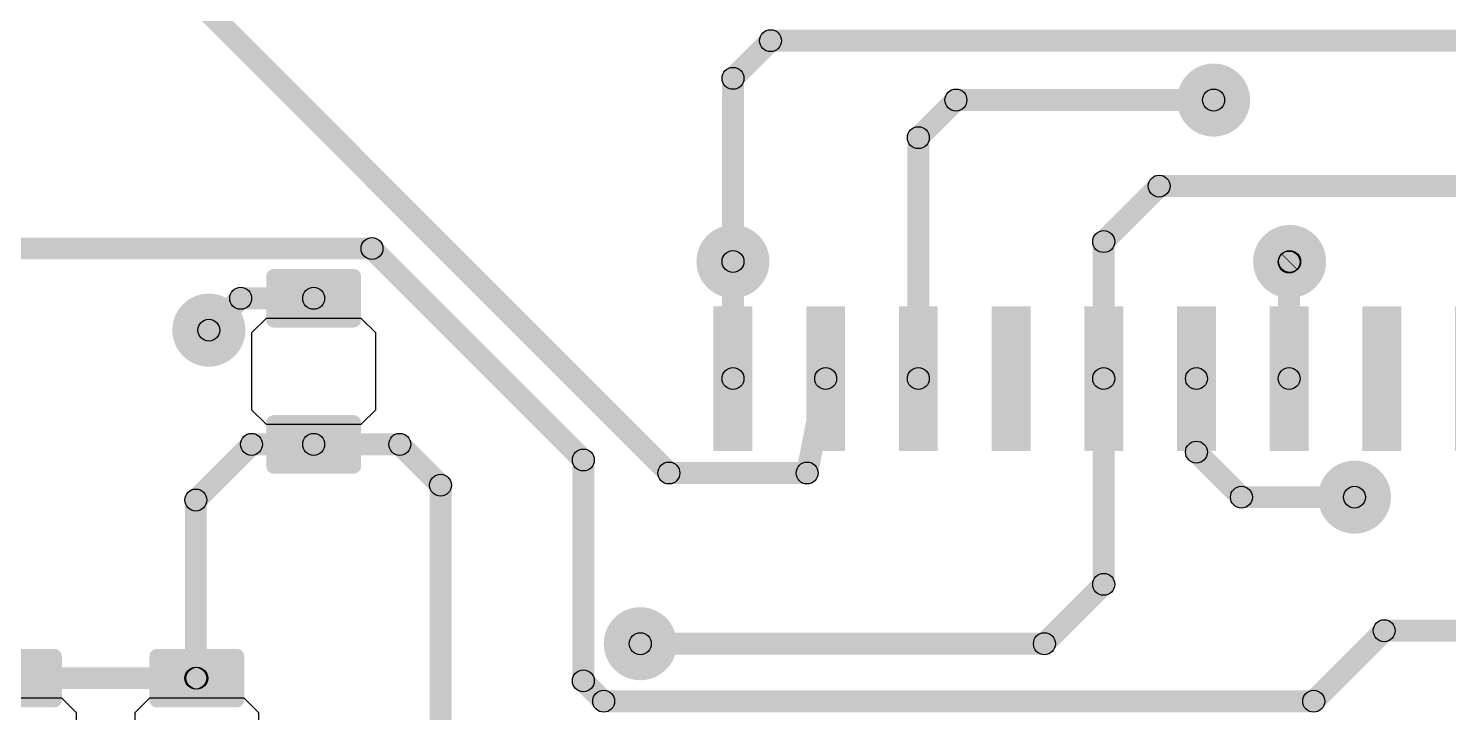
# Model space of a CAD drawing. Header units: millimetres. Extents: x 0 to 3.58, y 0 to 2.95.
# Drawn here: x 1.417 to 2.183, y 0.537 to 0.905 of the extents above; entities that cross this region are included whole.
import ezdxf

# ---------------------------------------------------------------- set-up
doc = ezdxf.new("R2010")
doc.units = ezdxf.units.MM
doc.header["$MEASUREMENT"] = 0
doc.layers.add('BottomLayer', color=5, linetype='Continuous')
doc.layers.add('ViaHoleLayer', color=16, linetype='Continuous')

# ---------------------------------------------------------------- blocks, each defined once
blk = doc.blocks.new('RES0805_B_40')
at = {"layer": 'BottomLayer'}
h = blk.add_hatch(color=5, dxfattribs=at)
edge = h.paths.add_edge_path()
edge.add_arc((-0.02756, 0.02165), 0.00394, 0, 90)
edge.add_line((-0.02756, 0.02559), (-0.05118, 0.02559))
edge.add_arc((-0.05118, 0.02165), 0.00394, 90, 180)
edge.add_line((-0.05512, 0.02165), (-0.05512, -0.02165))
edge.add_arc((-0.05118, -0.02165), 0.00394, 180, 270)
edge.add_line((-0.05118, -0.02559), (-0.02756, -0.02559))
edge.add_arc((-0.02756, -0.02165), 0.00394, 270, 360)
edge.add_line((-0.02362, -0.02165), (-0.02362, 0.02165))
h = blk.add_hatch(color=5, dxfattribs=at)
edge = h.paths.add_edge_path()
edge.add_arc((0.05118, 0.02165), 0.00394, 0, 90)
edge.add_line((0.05118, 0.02559), (0.02756, 0.02559))
edge.add_arc((0.02756, 0.02165), 0.00394, 90, 180)
edge.add_line((0.02362, 0.02165), (0.02362, -0.02165))
edge.add_arc((0.02756, -0.02165), 0.00394, 180, 270)
edge.add_line((0.02756, -0.02559), (0.05118, -0.02559))
edge.add_arc((0.05118, -0.02165), 0.00394, 270, 360)
edge.add_line((0.05512, -0.02165), (0.05512, 0.02165))
for p, q in [((-0.02067, 0.03346), (-0.02854, 0.02559)), ((0.02067, 0.03346), (-0.02067, 0.03346)), ((0.02854, 0.02559), (0.02067, 0.03346)), ((-0.02854, 0.02559), (-0.02854, -0.02559)), ((0.02854, -0.02559), (0.02854, 0.02559)), ((-0.02854, -0.02559), (-0.02067, -0.03346)), ((0.02067, -0.03346), (0.02854, -0.02559)), ((-0.02067, -0.03346), (0.02067, -0.03346))]:
    blk.add_line(p, q, dxfattribs=at)
blk = doc.blocks.new('RES0805_B_46')
at = {"layer": 'BottomLayer'}
h = blk.add_hatch(color=5, dxfattribs=at)
edge = h.paths.add_edge_path()
edge.add_arc((-0.02756, 0.02165), 0.00394, 0, 90)
edge.add_line((-0.02756, 0.02559), (-0.05118, 0.02559))
edge.add_arc((-0.05118, 0.02165), 0.00394, 90, 180)
edge.add_line((-0.05512, 0.02165), (-0.05512, -0.02165))
edge.add_arc((-0.05118, -0.02165), 0.00394, 180, 270)
edge.add_line((-0.05118, -0.02559), (-0.02756, -0.02559))
edge.add_arc((-0.02756, -0.02165), 0.00394, 270, 360)
edge.add_line((-0.02362, -0.02165), (-0.02362, 0.02165))
h = blk.add_hatch(color=5, dxfattribs=at)
edge = h.paths.add_edge_path()
edge.add_arc((0.05118, 0.02165), 0.00394, 0, 90)
edge.add_line((0.05118, 0.02559), (0.02756, 0.02559))
edge.add_arc((0.02756, 0.02165), 0.00394, 90, 180)
edge.add_line((0.02362, 0.02165), (0.02362, -0.02165))
edge.add_arc((0.02756, -0.02165), 0.00394, 180, 270)
edge.add_line((0.02756, -0.02559), (0.05118, -0.02559))
edge.add_arc((0.05118, -0.02165), 0.00394, 270, 360)
edge.add_line((0.05512, -0.02165), (0.05512, 0.02165))
for p, q in [((-0.02067, 0.03346), (-0.02854, 0.02559)), ((0.02067, 0.03346), (-0.02067, 0.03346)), ((0.02854, 0.02559), (0.02067, 0.03346)), ((-0.02854, 0.02559), (-0.02854, -0.02559)), ((0.02854, -0.02559), (0.02854, 0.02559)), ((-0.02854, -0.02559), (-0.02067, -0.03346)), ((0.02067, -0.03346), (0.02854, -0.02559)), ((-0.02067, -0.03346), (0.02067, -0.03346))]:
    blk.add_line(p, q, dxfattribs=at)
blk = doc.blocks.new('RES0805_B_47')
at = {"layer": 'BottomLayer'}
h = blk.add_hatch(color=5, dxfattribs=at)
edge = h.paths.add_edge_path()
edge.add_arc((-0.02756, 0.02165), 0.00394, 0, 90)
edge.add_line((-0.02756, 0.02559), (-0.05118, 0.02559))
edge.add_arc((-0.05118, 0.02165), 0.00394, 90, 180)
edge.add_line((-0.05512, 0.02165), (-0.05512, -0.02165))
edge.add_arc((-0.05118, -0.02165), 0.00394, 180, 270)
edge.add_line((-0.05118, -0.02559), (-0.02756, -0.02559))
edge.add_arc((-0.02756, -0.02165), 0.00394, 270, 360)
edge.add_line((-0.02362, -0.02165), (-0.02362, 0.02165))
h = blk.add_hatch(color=5, dxfattribs=at)
edge = h.paths.add_edge_path()
edge.add_arc((0.05118, 0.02165), 0.00394, 0, 90)
edge.add_line((0.05118, 0.02559), (0.02756, 0.02559))
edge.add_arc((0.02756, 0.02165), 0.00394, 90, 180)
edge.add_line((0.02362, 0.02165), (0.02362, -0.02165))
edge.add_arc((0.02756, -0.02165), 0.00394, 180, 270)
edge.add_line((0.02756, -0.02559), (0.05118, -0.02559))
edge.add_arc((0.05118, -0.02165), 0.00394, 270, 360)
edge.add_line((0.05512, -0.02165), (0.05512, 0.02165))
for p, q in [((-0.02067, 0.03346), (-0.02854, 0.02559)), ((0.02067, 0.03346), (-0.02067, 0.03346)), ((0.02854, 0.02559), (0.02067, 0.03346)), ((-0.02854, 0.02559), (-0.02854, -0.02559)), ((0.02854, -0.02559), (0.02854, 0.02559)), ((-0.02854, -0.02559), (-0.02067, -0.03346)), ((0.02067, -0.03346), (0.02854, -0.02559)), ((-0.02067, -0.03346), (0.02067, -0.03346))]:
    blk.add_line(p, q, dxfattribs=at)
blk = doc.blocks.new('SOIC127PX1032X265_28N_B_51')
at = {"layer": 'BottomLayer'}
for points in [[(-0.224, 0.3355), (-0.146, 0.3355), (-0.146, 0.3145), (-0.224, 0.3145)], [(0.146, 0.3355), (0.224, 0.3355), (0.224, 0.3145), (0.146, 0.3145)], [(-0.224, 0.2855), (-0.146, 0.2855), (-0.146, 0.2645), (-0.224, 0.2645)], [(0.146, 0.2855), (0.224, 0.2855), (0.224, 0.2645), (0.146, 0.2645)], [(-0.224, 0.2355), (-0.146, 0.2355), (-0.146, 0.2145), (-0.224, 0.2145)], [(0.146, 0.2355), (0.224, 0.2355), (0.224, 0.2145), (0.146, 0.2145)], [(-0.224, 0.1855), (-0.146, 0.1855), (-0.146, 0.1645), (-0.224, 0.1645)], [(0.146, 0.1855), (0.224, 0.1855), (0.224, 0.1645), (0.146, 0.1645)], [(-0.224, 0.1355), (-0.146, 0.1355), (-0.146, 0.1145), (-0.224, 0.1145)], [(0.146, 0.1355), (0.224, 0.1355), (0.224, 0.1145), (0.146, 0.1145)], [(-0.224, 0.0855), (-0.146, 0.0855), (-0.146, 0.0645), (-0.224, 0.0645)], [(0.146, 0.0855), (0.224, 0.0855), (0.224, 0.0645), (0.146, 0.0645)], [(-0.224, 0.0355), (-0.146, 0.0355), (-0.146, 0.0145), (-0.224, 0.0145)], [(0.146, 0.0355), (0.224, 0.0355), (0.224, 0.0145), (0.146, 0.0145)], [(-0.224, -0.0145), (-0.146, -0.0145), (-0.146, -0.0355), (-0.224, -0.0355)], [(0.146, -0.0145), (0.224, -0.0145), (0.224, -0.0355), (0.146, -0.0355)], [(-0.224, -0.0645), (-0.146, -0.0645), (-0.146, -0.0855), (-0.224, -0.0855)], [(0.146, -0.0645), (0.224, -0.0645), (0.224, -0.0855), (0.146, -0.0855)], [(-0.224, -0.1145), (-0.146, -0.1145), (-0.146, -0.1355), (-0.224, -0.1355)], [(0.146, -0.1145), (0.224, -0.1145), (0.224, -0.1355), (0.146, -0.1355)], [(-0.224, -0.1645), (-0.146, -0.1645), (-0.146, -0.1855), (-0.224, -0.1855)], [(0.146, -0.1645), (0.224, -0.1645), (0.224, -0.1855), (0.146, -0.1855)], [(-0.224, -0.2145), (-0.146, -0.2145), (-0.146, -0.2355), (-0.224, -0.2355)], [(0.146, -0.2145), (0.224, -0.2145), (0.224, -0.2355), (0.146, -0.2355)], [(-0.224, -0.2645), (-0.146, -0.2645), (-0.146, -0.2855), (-0.224, -0.2855)], [(0.146, -0.2645), (0.224, -0.2645), (0.224, -0.2855), (0.146, -0.2855)], [(-0.224, -0.3145), (-0.146, -0.3145), (-0.146, -0.3355), (-0.224, -0.3355)], [(0.146, -0.3145), (0.224, -0.3145), (0.224, -0.3355), (0.146, -0.3355)]]:
    blk.add_hatch(color=5, dxfattribs=at).paths.add_polyline_path(points)

msp = doc.modelspace()

# ---------------------------------------------------------------- hatches: boundary and pattern name
at = {"layer": 'BottomLayer'}
for points in [[(1.47115, 0.94867), (1.4795, 0.95702), (1.76667, 0.66985), (1.75832, 0.66149)], [(1.81732, 0.89276), (1.81732, 0.90457), (2.35732, 0.90457), (2.35732, 0.89276)], [(1.80122, 0.87422), (1.79287, 0.88257), (1.81315, 0.90285), (1.8215, 0.89449)], [(1.80295, 0.77967), (1.79114, 0.77967), (1.79114, 0.8784), (1.80295, 0.8784)], [(1.90122, 0.84222), (1.89287, 0.85057), (1.91315, 0.87085), (1.9215, 0.86249)], [(1.91732, 0.86076), (1.91732, 0.87257), (2.05632, 0.87257), (2.05632, 0.86076)], [(1.90295, 0.71658), (1.89114, 0.71658), (1.89114, 0.8464), (1.90295, 0.8464)], [(2.00122, 0.78622), (1.99287, 0.79457), (2.02278, 0.82448), (2.03113, 0.81613)], [(2.02695, 0.8144), (2.02695, 0.82621), (2.30495, 0.82621), (2.30495, 0.8144)], [(1.14932, 0.78076), (1.14932, 0.79257), (1.60232, 0.79257), (1.60232, 0.78076)], [(1.59815, 0.78249), (1.6065, 0.79085), (1.7205, 0.67685), (1.71215, 0.66849)], [(2.00295, 0.71658), (1.99114, 0.71658), (1.99114, 0.7904), (2.00295, 0.7904)], [(2.10122, 0.77522), (2.09287, 0.78357), (2.09315, 0.78385), (2.1015, 0.77549)], [(1.80295, 0.71658), (1.79114, 0.71658), (1.79114, 0.77967), (1.80295, 0.77967)], [(2.10295, 0.71658), (2.09114, 0.71658), (2.09114, 0.7794), (2.10295, 0.7794)], [(1.5185, 0.73849), (1.51015, 0.74685), (1.52732, 0.76402), (1.53567, 0.75567)], [(1.5315, 0.75394), (1.5315, 0.76575), (1.57087, 0.76575), (1.57087, 0.75394)], [(1.84284, 0.66453), (1.83125, 0.66681), (1.84125, 0.71771), (1.85284, 0.71544)], [(2.00295, 0.60567), (1.99114, 0.60567), (1.99114, 0.71658), (2.00295, 0.71658)], [(2.05295, 0.67694), (2.04114, 0.67694), (2.04114, 0.71658), (2.05295, 0.71658)], [(1.5115, 0.64693), (1.50315, 0.65528), (1.53315, 0.68528), (1.5415, 0.67693)], [(1.53732, 0.6752), (1.53732, 0.68701), (1.57087, 0.68701), (1.57087, 0.6752)], [(1.57087, 0.6752), (1.57087, 0.68701), (1.61732, 0.68701), (1.61732, 0.6752)], [(1.61315, 0.67693), (1.6215, 0.68528), (1.6435, 0.66328), (1.63515, 0.65493)], [(2.04287, 0.67277), (2.05122, 0.68112), (2.0755, 0.65685), (2.06715, 0.64849)], [(1.72223, 0.55367), (1.71042, 0.55367), (1.71042, 0.67267), (1.72223, 0.67267)], [(1.7625, 0.65976), (1.7625, 0.67157), (1.83705, 0.67157), (1.83705, 0.65976)], [(1.64523, 0.40167), (1.63342, 0.40167), (1.63342, 0.6591), (1.64523, 0.6591)], [(2.07132, 0.64676), (2.07132, 0.65857), (2.13232, 0.65857), (2.13232, 0.64676)], [(1.51323, 0.55512), (1.50142, 0.55512), (1.50142, 0.6511), (1.51323, 0.6511)], [(1.96922, 0.56949), (1.96087, 0.57785), (1.99287, 0.60985), (2.00122, 0.60149)], [(2.1145, 0.53849), (2.10615, 0.54685), (2.14415, 0.58485), (2.1525, 0.57649)], [(2.14832, 0.57476), (2.14832, 0.58657), (2.34632, 0.58657), (2.34632, 0.57476)], [(1.74705, 0.56776), (1.74705, 0.57957), (1.96505, 0.57957), (1.96505, 0.56776)], [(1.40945, 0.54921), (1.40945, 0.56102), (1.50732, 0.56102), (1.50732, 0.54921)], [(1.50732, 0.54921), (1.50732, 0.56102), (1.50787, 0.56102), (1.50787, 0.54921)], [(1.71215, 0.54949), (1.7205, 0.55785), (1.7315, 0.54685), (1.72315, 0.53849)], [(1.72732, 0.53676), (1.72732, 0.54857), (2.11032, 0.54857), (2.11032, 0.53676)]]:
    msp.add_hatch(color=5, dxfattribs=at).paths.add_polyline_path(points)
h = msp.add_hatch(color=5, dxfattribs=at)
edge = h.paths.add_edge_path()
edge.add_arc((1.81732, 0.89867), 0.00591, 0, 360)
h = msp.add_hatch(color=5, dxfattribs=at)
edge = h.paths.add_edge_path()
edge.add_arc((1.81732, 0.89867), 0.00591, 0, 360)
h = msp.add_hatch(color=5, dxfattribs=at)
edge = h.paths.add_edge_path()
edge.add_arc((1.79705, 0.8784), 0.00591, 0, 360)
h = msp.add_hatch(color=5, dxfattribs=at)
edge = h.paths.add_edge_path()
edge.add_arc((1.79705, 0.8784), 0.00591, 0, 360)
h = msp.add_hatch(color=5, dxfattribs=at)
edge = h.paths.add_edge_path()
edge.add_arc((2.05632, 0.86667), 0.01969, 0, 360)
h = msp.add_hatch(color=5, dxfattribs=at)
edge = h.paths.add_edge_path()
edge.add_arc((1.91732, 0.86667), 0.00591, 0, 360)
h = msp.add_hatch(color=5, dxfattribs=at)
edge = h.paths.add_edge_path()
edge.add_arc((1.91732, 0.86667), 0.00591, 0, 360)
h = msp.add_hatch(color=5, dxfattribs=at)
edge = h.paths.add_edge_path()
edge.add_arc((2.05632, 0.86667), 0.00591, 0, 360)
h = msp.add_hatch(color=5, dxfattribs=at)
edge = h.paths.add_edge_path()
edge.add_arc((1.89705, 0.8464), 0.00591, 0, 360)
h = msp.add_hatch(color=5, dxfattribs=at)
edge = h.paths.add_edge_path()
edge.add_arc((1.89705, 0.8464), 0.00591, 0, 360)
h = msp.add_hatch(color=5, dxfattribs=at)
edge = h.paths.add_edge_path()
edge.add_arc((2.02695, 0.8203), 0.00591, 0, 360)
h = msp.add_hatch(color=5, dxfattribs=at)
edge = h.paths.add_edge_path()
edge.add_arc((2.02695, 0.8203), 0.00591, 0, 360)
h = msp.add_hatch(color=5, dxfattribs=at)
edge = h.paths.add_edge_path()
edge.add_arc((1.79705, 0.77967), 0.01969, 0, 360)
h = msp.add_hatch(color=5, dxfattribs=at)
edge = h.paths.add_edge_path()
edge.add_arc((2.09732, 0.77967), 0.01969, 0, 360)
h = msp.add_hatch(color=5, dxfattribs=at)
edge = h.paths.add_edge_path()
edge.add_arc((1.60232, 0.78667), 0.00591, 0, 360)
h = msp.add_hatch(color=5, dxfattribs=at)
edge = h.paths.add_edge_path()
edge.add_arc((1.60232, 0.78667), 0.00591, 0, 360)
h = msp.add_hatch(color=5, dxfattribs=at)
edge = h.paths.add_edge_path()
edge.add_arc((1.99705, 0.7904), 0.00591, 0, 360)
h = msp.add_hatch(color=5, dxfattribs=at)
edge = h.paths.add_edge_path()
edge.add_arc((1.99705, 0.7904), 0.00591, 0, 360)
h = msp.add_hatch(color=5, dxfattribs=at)
edge = h.paths.add_edge_path()
edge.add_arc((1.79705, 0.77967), 0.00591, 0, 360)
h = msp.add_hatch(color=5, dxfattribs=at)
edge = h.paths.add_edge_path()
edge.add_arc((1.79705, 0.77967), 0.00591, 0, 360)
h = msp.add_hatch(color=5, dxfattribs=at)
edge = h.paths.add_edge_path()
edge.add_arc((2.09705, 0.7794), 0.00591, 0, 360)
h = msp.add_hatch(color=5, dxfattribs=at)
edge = h.paths.add_edge_path()
edge.add_arc((2.09705, 0.7794), 0.00591, 0, 360)
h = msp.add_hatch(color=5, dxfattribs=at)
edge = h.paths.add_edge_path()
edge.add_arc((2.09732, 0.77967), 0.00591, 0, 360)
h = msp.add_hatch(color=5, dxfattribs=at)
edge = h.paths.add_edge_path()
edge.add_arc((1.51432, 0.74267), 0.01969, 0, 360)
h = msp.add_hatch(color=5, dxfattribs=at)
edge = h.paths.add_edge_path()
edge.add_arc((1.5315, 0.75984), 0.00591, 0, 360)
h = msp.add_hatch(color=5, dxfattribs=at)
edge = h.paths.add_edge_path()
edge.add_arc((1.5315, 0.75984), 0.00591, 0, 360)
h = msp.add_hatch(color=5, dxfattribs=at)
edge = h.paths.add_edge_path()
edge.add_arc((1.57087, 0.75984), 0.00591, 0, 360)
h = msp.add_hatch(color=5, dxfattribs=at)
edge = h.paths.add_edge_path()
edge.add_arc((1.51432, 0.74267), 0.00591, 0, 360)
h = msp.add_hatch(color=5, dxfattribs=at)
edge = h.paths.add_edge_path()
edge.add_arc((1.79705, 0.71658), 0.00591, 0, 360)
h = msp.add_hatch(color=5, dxfattribs=at)
edge = h.paths.add_edge_path()
edge.add_arc((1.84705, 0.71658), 0.00591, 0, 360)
h = msp.add_hatch(color=5, dxfattribs=at)
edge = h.paths.add_edge_path()
edge.add_arc((1.89705, 0.71658), 0.00591, 0, 360)
h = msp.add_hatch(color=5, dxfattribs=at)
edge = h.paths.add_edge_path()
edge.add_arc((1.99705, 0.71658), 0.00591, 0, 360)
h = msp.add_hatch(color=5, dxfattribs=at)
edge = h.paths.add_edge_path()
edge.add_arc((1.99705, 0.71658), 0.00591, 0, 360)
h = msp.add_hatch(color=5, dxfattribs=at)
edge = h.paths.add_edge_path()
edge.add_arc((2.04705, 0.71658), 0.00591, 0, 360)
h = msp.add_hatch(color=5, dxfattribs=at)
edge = h.paths.add_edge_path()
edge.add_arc((2.09705, 0.71658), 0.00591, 0, 360)
h = msp.add_hatch(color=5, dxfattribs=at)
edge = h.paths.add_edge_path()
edge.add_arc((1.53732, 0.6811), 0.00591, 0, 360)
h = msp.add_hatch(color=5, dxfattribs=at)
edge = h.paths.add_edge_path()
edge.add_arc((1.53732, 0.6811), 0.00591, 0, 360)
h = msp.add_hatch(color=5, dxfattribs=at)
edge = h.paths.add_edge_path()
edge.add_arc((1.57087, 0.6811), 0.00591, 0, 360)
h = msp.add_hatch(color=5, dxfattribs=at)
edge = h.paths.add_edge_path()
edge.add_arc((1.57087, 0.6811), 0.00591, 0, 360)
h = msp.add_hatch(color=5, dxfattribs=at)
edge = h.paths.add_edge_path()
edge.add_arc((1.61732, 0.6811), 0.00591, 0, 360)
h = msp.add_hatch(color=5, dxfattribs=at)
edge = h.paths.add_edge_path()
edge.add_arc((1.61732, 0.6811), 0.00591, 0, 360)
h = msp.add_hatch(color=5, dxfattribs=at)
edge = h.paths.add_edge_path()
edge.add_arc((2.04705, 0.67694), 0.00591, 0, 360)
h = msp.add_hatch(color=5, dxfattribs=at)
edge = h.paths.add_edge_path()
edge.add_arc((2.04705, 0.67694), 0.00591, 0, 360)
h = msp.add_hatch(color=5, dxfattribs=at)
edge = h.paths.add_edge_path()
edge.add_arc((1.71632, 0.67267), 0.00591, 0, 360)
h = msp.add_hatch(color=5, dxfattribs=at)
edge = h.paths.add_edge_path()
edge.add_arc((1.71632, 0.67267), 0.00591, 0, 360)
h = msp.add_hatch(color=5, dxfattribs=at)
edge = h.paths.add_edge_path()
edge.add_arc((1.7625, 0.66567), 0.00591, 0, 360)
h = msp.add_hatch(color=5, dxfattribs=at)
edge = h.paths.add_edge_path()
edge.add_arc((1.7625, 0.66567), 0.00591, 0, 360)
h = msp.add_hatch(color=5, dxfattribs=at)
edge = h.paths.add_edge_path()
edge.add_arc((1.83705, 0.66567), 0.00591, 0, 360)
h = msp.add_hatch(color=5, dxfattribs=at)
edge = h.paths.add_edge_path()
edge.add_arc((1.83705, 0.66567), 0.00591, 0, 360)
h = msp.add_hatch(color=5, dxfattribs=at)
edge = h.paths.add_edge_path()
edge.add_arc((2.13232, 0.65267), 0.01969, 0, 360)
h = msp.add_hatch(color=5, dxfattribs=at)
edge = h.paths.add_edge_path()
edge.add_arc((1.63932, 0.6591), 0.00591, 0, 360)
h = msp.add_hatch(color=5, dxfattribs=at)
edge = h.paths.add_edge_path()
edge.add_arc((1.63932, 0.6591), 0.00591, 0, 360)
h = msp.add_hatch(color=5, dxfattribs=at)
edge = h.paths.add_edge_path()
edge.add_arc((1.50732, 0.6511), 0.00591, 0, 360)
h = msp.add_hatch(color=5, dxfattribs=at)
edge = h.paths.add_edge_path()
edge.add_arc((1.50732, 0.6511), 0.00591, 0, 360)
h = msp.add_hatch(color=5, dxfattribs=at)
edge = h.paths.add_edge_path()
edge.add_arc((2.07132, 0.65267), 0.00591, 0, 360)
h = msp.add_hatch(color=5, dxfattribs=at)
edge = h.paths.add_edge_path()
edge.add_arc((2.07132, 0.65267), 0.00591, 0, 360)
h = msp.add_hatch(color=5, dxfattribs=at)
edge = h.paths.add_edge_path()
edge.add_arc((2.13232, 0.65267), 0.00591, 0, 360)
h = msp.add_hatch(color=5, dxfattribs=at)
edge = h.paths.add_edge_path()
edge.add_arc((1.99705, 0.60567), 0.00591, 0, 360)
h = msp.add_hatch(color=5, dxfattribs=at)
edge = h.paths.add_edge_path()
edge.add_arc((1.99705, 0.60567), 0.00591, 0, 360)
h = msp.add_hatch(color=5, dxfattribs=at)
edge = h.paths.add_edge_path()
edge.add_arc((1.74705, 0.57367), 0.01969, 0, 360)
h = msp.add_hatch(color=5, dxfattribs=at)
edge = h.paths.add_edge_path()
edge.add_arc((2.14832, 0.58067), 0.00591, 0, 360)
h = msp.add_hatch(color=5, dxfattribs=at)
edge = h.paths.add_edge_path()
edge.add_arc((2.14832, 0.58067), 0.00591, 0, 360)
h = msp.add_hatch(color=5, dxfattribs=at)
edge = h.paths.add_edge_path()
edge.add_arc((1.74705, 0.57367), 0.00591, 0, 360)
h = msp.add_hatch(color=5, dxfattribs=at)
edge = h.paths.add_edge_path()
edge.add_arc((1.96505, 0.57367), 0.00591, 0, 360)
h = msp.add_hatch(color=5, dxfattribs=at)
edge = h.paths.add_edge_path()
edge.add_arc((1.96505, 0.57367), 0.00591, 0, 360)
h = msp.add_hatch(color=5, dxfattribs=at)
edge = h.paths.add_edge_path()
edge.add_arc((1.50732, 0.55512), 0.00591, 0, 360)
h = msp.add_hatch(color=5, dxfattribs=at)
edge = h.paths.add_edge_path()
edge.add_arc((1.50732, 0.55512), 0.00591, 0, 360)
h = msp.add_hatch(color=5, dxfattribs=at)
edge = h.paths.add_edge_path()
edge.add_arc((1.50732, 0.55512), 0.00591, 0, 360)
h = msp.add_hatch(color=5, dxfattribs=at)
edge = h.paths.add_edge_path()
edge.add_arc((1.50787, 0.55512), 0.00591, 0, 360)
h = msp.add_hatch(color=5, dxfattribs=at)
edge = h.paths.add_edge_path()
edge.add_arc((1.71632, 0.55367), 0.00591, 0, 360)
h = msp.add_hatch(color=5, dxfattribs=at)
edge = h.paths.add_edge_path()
edge.add_arc((1.71632, 0.55367), 0.00591, 0, 360)
h = msp.add_hatch(color=5, dxfattribs=at)
edge = h.paths.add_edge_path()
edge.add_arc((1.72732, 0.54267), 0.00591, 0, 360)
h = msp.add_hatch(color=5, dxfattribs=at)
edge = h.paths.add_edge_path()
edge.add_arc((1.72732, 0.54267), 0.00591, 0, 360)
h = msp.add_hatch(color=5, dxfattribs=at)
edge = h.paths.add_edge_path()
edge.add_arc((2.11032, 0.54267), 0.00591, 0, 360)
h = msp.add_hatch(color=5, dxfattribs=at)
edge = h.paths.add_edge_path()
edge.add_arc((2.11032, 0.54267), 0.00591, 0, 360)
at = {"layer": 'ViaHoleLayer'}
h = msp.add_hatch(color=16, dxfattribs=at)
edge = h.paths.add_edge_path()
edge.add_arc((2.05632, 0.86667), 0.01181, 0, 360)
h = msp.add_hatch(color=16, dxfattribs=at)
edge = h.paths.add_edge_path()
edge.add_arc((1.79705, 0.77967), 0.01181, 0, 360)
h = msp.add_hatch(color=16, dxfattribs=at)
edge = h.paths.add_edge_path()
edge.add_arc((2.09732, 0.77967), 0.01181, 0, 360)
h = msp.add_hatch(color=16, dxfattribs=at)
edge = h.paths.add_edge_path()
edge.add_arc((1.51432, 0.74267), 0.01181, 0, 360)
h = msp.add_hatch(color=16, dxfattribs=at)
edge = h.paths.add_edge_path()
edge.add_arc((2.13232, 0.65267), 0.01181, 0, 360)
h = msp.add_hatch(color=16, dxfattribs=at)
edge = h.paths.add_edge_path()
edge.add_arc((1.74705, 0.57367), 0.01181, 0, 360)

# ---------------------------------------------------------------- linework, layer by layer
at = {"layer": 'BottomLayer'}
for centre in [(1.81732, 0.89867), (1.81732, 0.89867), (1.79705, 0.8784), (1.79705, 0.8784), (1.91732, 0.86667), (1.91732, 0.86667), (2.05632, 0.86667), (1.89705, 0.8464), (1.89705, 0.8464), (2.02695, 0.8203), (2.02695, 0.8203), (1.60232, 0.78667), (1.60232, 0.78667), (1.99705, 0.7904), (1.99705, 0.7904), (1.79705, 0.77967), (1.79705, 0.77967), (2.09705, 0.7794), (2.09705, 0.7794), (2.09732, 0.77967), (1.5315, 0.75984), (1.5315, 0.75984), (1.57087, 0.75984), (1.51432, 0.74267), (1.79705, 0.71658), (1.84705, 0.71658), (1.89705, 0.71658), (1.99705, 0.71658), (1.99705, 0.71658), (2.04705, 0.71658), (2.09705, 0.71658), (1.53732, 0.6811), (1.53732, 0.6811), (1.57087, 0.6811), (1.57087, 0.6811), (1.61732, 0.6811), (1.61732, 0.6811), (2.04705, 0.67694), (2.04705, 0.67694), (1.71632, 0.67267), (1.71632, 0.67267), (1.7625, 0.66567), (1.7625, 0.66567), (1.83705, 0.66567), (1.83705, 0.66567), (1.63932, 0.6591), (1.63932, 0.6591), (1.50732, 0.6511), (1.50732, 0.6511), (2.07132, 0.65267), (2.07132, 0.65267), (2.13232, 0.65267), (1.99705, 0.60567), (1.99705, 0.60567), (2.14832, 0.58067), (2.14832, 0.58067), (1.74705, 0.57367), (1.96505, 0.57367), (1.96505, 0.57367), (1.50732, 0.55512), (1.50732, 0.55512), (1.50732, 0.55512), (1.50787, 0.55512), (1.71632, 0.55367), (1.71632, 0.55367), (1.72732, 0.54267), (1.72732, 0.54267), (2.11032, 0.54267), (2.11032, 0.54267)]:
    msp.add_circle(centre, 0.00591, dxfattribs=at)

# ---------------------------------------------------------------- block references
for name, p, rotation in [('SOIC127PX1032X265_28N_B_51', (2.12205, 0.90157), 270), ('RES0805_B_40', (1.57087, 0.72047), 90), ('RES0805_B_47', (1.40945, 0.51575), 270), ('RES0805_B_46', (1.50787, 0.51575), 270)]:
    msp.add_blockref(name, p, dxfattribs=dict(rotation=rotation))

doc.saveas('drawing.dxf')
